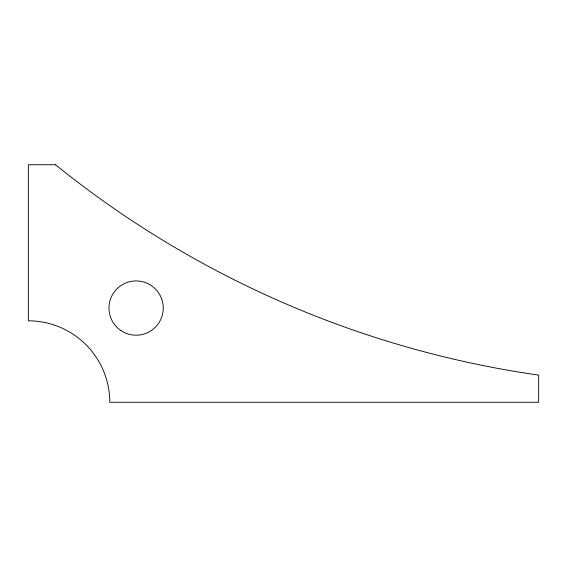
<?xml version="1.0" encoding="UTF-8"?>
<svg xmlns="http://www.w3.org/2000/svg" width="567" height="567" viewBox="0 0 567 567"><rect width="100%" height="100%" fill="white"/><g stroke="black" fill="none" stroke-linecap="round" stroke-linejoin="round"><path stroke-width="0.85" d="M55.495 164.749L28.35 164.749L28.35 320.823A81.428 81.428 0 0 1 109.778 402.251L538.65 402.251L538.65 375.113A993.271 993.271 0 0 1 55.495 164.749M120.891 330.547A27.145 27.145 0 0 0 163.176 310.007A27.145 27.145 0 0 0 124.244 283.656A27.145 27.145 0 0 0 120.891 330.547"/></g></svg>
